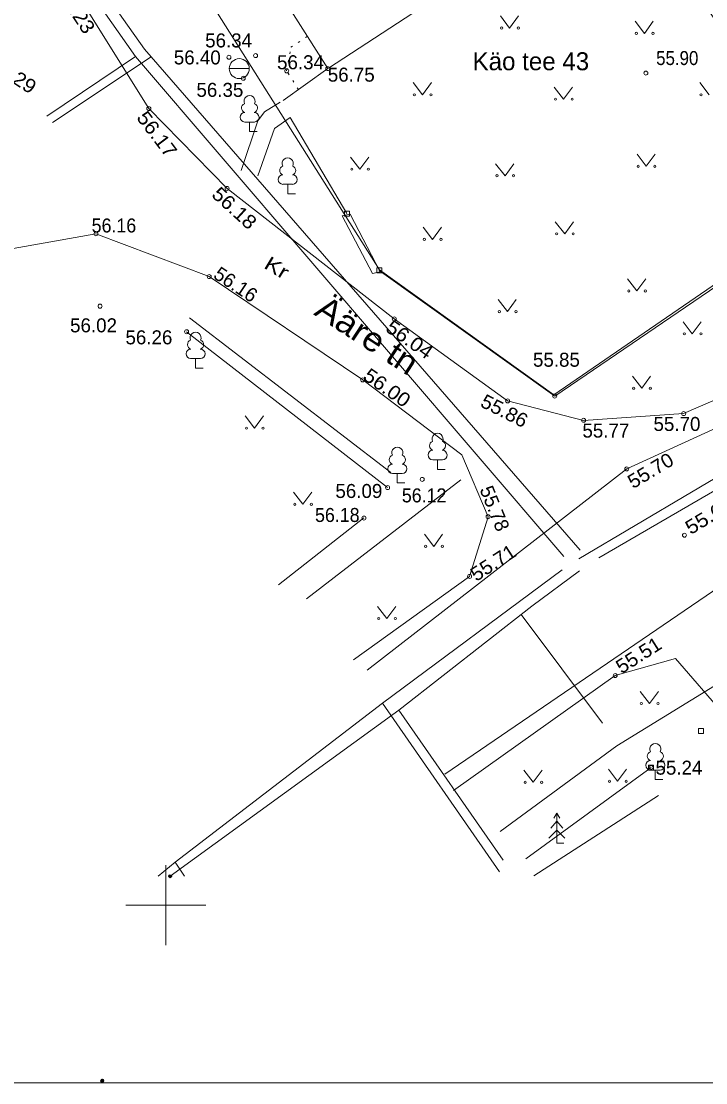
# Model space of a CAD drawing. Extents: x 640302 to 640713, y 6455972 to 6456281.
# Drawn here: x 640342.8 to 640377, y 6456141.1 to 6456194.2 of the extents above; entities that cross this region are included whole.
import ezdxf
from ezdxf.enums import TextEntityAlignment as Align

# ---------------------------------------------------------------- set-up
doc = ezdxf.new("R2010")
doc.units = 0
doc.header["$LTSCALE"] = 0.28
doc.header["$PDMODE"] = 32
doc.header["$PDSIZE"] = 0.14
doc.linetypes.add('DOTTED', pattern=[1.5, 0.3, -1.2])
for name, color, linetype, lineweight in [('1', 7, 'Continuous', 13), ('10', 7, 'Continuous', 13), ('14', 7, 'Continuous', 13), ('15', 7, 'Continuous', 13), ('16', 7, 'Continuous', 13), ('2', 7, 'Continuous', 13), ('22', 7, 'Continuous', 13), ('23', 7, 'Continuous', 13), ('30', 7, 'Continuous', 13), ('31', 7, 'Continuous', 13), ('56', 7, 'Continuous', 13), ('61', 7, 'Continuous', 13)]:
    doc.layers.add(name, color=color, linetype=linetype, lineweight=lineweight)
doc.layers.add('17', color=7, linetype='Continuous')
doc.layers.add('58', color=7, linetype='Continuous')

msp = doc.modelspace()

# ---------------------------------------------------------------- linework, layer by layer
at = {"layer": '1'}
for p, q in [((640358.12, 6456191.84), (640369.21, 6456199.11)), ((640353.17, 6456191.82), (640354.17, 6456191.82)), ((640358.09, 6456191.82), (640355.86, 6456190.23)), ((640356.21, 6456189.37), (640359.04, 6456184.58)), ((640358.92, 6456184.7), (640358.92, 6456184.45)), ((640358.92, 6456184.7), (640359.17, 6456184.7)), ((640358.92, 6456184.45), (640359.17, 6456184.45)), ((640359.17, 6456184.7), (640359.17, 6456184.45)), ((640360.54, 6456181.86), (640360.54, 6456181.61)), ((640360.54, 6456181.86), (640360.79, 6456181.86)), ((640360.79, 6456181.86), (640360.79, 6456181.61)), ((640360.54, 6456181.61), (640360.79, 6456181.61)), ((640376.6, 6456158.84), (640376.6, 6456158.59)), ((640376.6, 6456158.84), (640376.85, 6456158.84)), ((640376.6, 6456158.59), (640376.85, 6456158.59)), ((640376.85, 6456158.84), (640376.85, 6456158.59))]:
    msp.add_line(p, q, dxfattribs=at)
for points in [[(640360, 6456220.25), (640343.4, 6456209.16), (640360.67, 6456181.77), (640369.37, 6456175.52), (640383.5, 6456185.22)], [(640360.32, 6456181.58), (640360.71, 6456181.66), (640359.2, 6456184.55), (640358.81, 6456184.47)]]:
    msp.add_lwpolyline(points, close=True, dxfattribs=at)
for points in [[(640364.42, 6456206.32), (640363.27, 6456208.07), (640356.58, 6456203.65), (640357.3, 6456202.56), (640354.91, 6456200.98), (640353.66, 6456203.07), (640354.94, 6456203.83), (640353.88, 6456205.61), (640352.54, 6456204.81), (640349.64, 6456209.66), (640350.91, 6456210.41), (640349.85, 6456212.19), (640348.51, 6456211.39), (640348.02, 6456212.11), (640344.7, 6456209.91), (640345.92, 6456208.07), (640344.75, 6456207.33), (640350.89, 6456197.62), (640353.41, 6456199.21), (640358.09, 6456191.82)], [(640353.77, 6456186.73), (640354.59, 6456189.21), (640354.92, 6456189.66), (640355.71, 6456190.14)], [(640356.21, 6456189.37), (640355.43, 6456188.83), (640354.59, 6456186.47)], [(640360.66, 6456181.73), (640369.42, 6456175.45), (640383.68, 6456185.16), (640383.66, 6456185.2)]]:
    msp.add_lwpolyline(points, dxfattribs=at)
for centre, radius in [((640353.668, 6456191.8201), 0.5), ((640369.419, 6456175.452), 0.1), ((640370.861, 6456174.243), 0.1), ((640346.8231, 6456141.2295), 0.0858), ((640346.8231, 6456141.2295), 0.0763), ((640346.8231, 6456141.2295), 0.0669), ((640346.8231, 6456141.2295), 0.0574), ((640346.8231, 6456141.2295), 0.0479), ((640346.8231, 6456141.2295), 0.0385), ((640346.8231, 6456141.2295), 0.029), ((640346.8231, 6456141.2295), 0.0195), ((640346.8231, 6456141.2295), 0.0101), ((640346.8231, 6456141.2295), 0.00061)]:
    msp.add_circle(centre, radius, dxfattribs=at)
at = {"layer": '10'}
for p, q in [((640366.71, 6456194.46), (640367.17, 6456193.85)), ((640367.17, 6456193.85), (640367.62, 6456194.46)), ((640373.44, 6456194.19), (640373.9, 6456193.58)), ((640373.9, 6456193.58), (640374.34, 6456194.19)), ((640362.35, 6456191.12), (640362.81, 6456190.51)), ((640362.81, 6456190.51), (640363.26, 6456191.12)), ((640369.4, 6456190.9), (640369.86, 6456190.3)), ((640369.86, 6456190.3), (640370.31, 6456190.9)), ((640376.66, 6456191.12), (640377.13, 6456190.51)), ((640354.42, 6456189.15), (640353.94, 6456189.15)), ((640359.23, 6456187.4), (640359.69, 6456186.8)), ((640359.69, 6456186.8), (640360.14, 6456187.4)), ((640373.53, 6456187.55), (640373.99, 6456186.94)), ((640373.99, 6456186.94), (640374.44, 6456187.55)), ((640366.47, 6456187.07), (640366.94, 6456186.47)), ((640366.94, 6456186.47), (640367.38, 6456187.07)), ((640356.33, 6456186.04), (640355.85, 6456186.04)), ((640369.45, 6456184.17), (640369.92, 6456183.57)), ((640369.92, 6456183.57), (640370.36, 6456184.17)), ((640362.85, 6456183.89), (640363.31, 6456183.28)), ((640363.31, 6456183.28), (640363.76, 6456183.89)), ((640373.06, 6456181.31), (640373.52, 6456180.71)), ((640373.52, 6456180.71), (640373.97, 6456181.31)), ((640366.6, 6456180.28), (640367.06, 6456179.68)), ((640367.06, 6456179.68), (640367.5, 6456180.28)), ((640351.18, 6456179.37), (640361.23, 6456171.63)), ((640375.83, 6456179.17), (640376.29, 6456178.56)), ((640376.29, 6456178.56), (640376.74, 6456179.17)), ((640361.07, 6456170.88), (640351.04, 6456178.67)), ((640351.72, 6456177.33), (640351.24, 6456177.33)), ((640373.3, 6456176.45), (640373.77, 6456175.85)), ((640373.77, 6456175.85), (640374.21, 6456176.45)), ((640353.96, 6456174.46), (640354.43, 6456173.85)), ((640354.43, 6456173.85), (640354.87, 6456174.46)), ((640363.81, 6456172.27), (640363.33, 6456172.27)), ((640364.73, 6456171.27), (640357.03, 6456165.32)), ((640361.8, 6456171.58), (640361.32, 6456171.58)), ((640356.38, 6456170.65), (640356.84, 6456170.05)), ((640356.84, 6456170.05), (640357.29, 6456170.65)), ((640362.91, 6456168.55), (640363.38, 6456167.94)), ((640363.38, 6456167.94), (640363.82, 6456168.55)), ((640360.57, 6456164.94), (640361.03, 6456164.34)), ((640361.03, 6456164.34), (640361.48, 6456164.94)), ((640373.69, 6456160.69), (640374.15, 6456160.09)), ((640374.15, 6456160.09), (640374.6, 6456160.69)), ((640367.88, 6456156.76), (640368.34, 6456156.15)), ((640368.34, 6456156.15), (640368.79, 6456156.76)), ((640372.1, 6456156.8), (640372.56, 6456156.2)), ((640372.56, 6456156.2), (640373, 6456156.8)), ((640374.68, 6456156.76), (640374.2, 6456156.76)), ((640374.61, 6456155.49), (640368.37, 6456151.48)), ((640369.52, 6456154.6), (640369.52, 6456153.1)), ((640369.88, 6456153.1), (640369.52, 6456153.1))]:
    msp.add_line(p, q, dxfattribs=at)
for points in [[(640354.56, 6456188.68), (640354.18, 6456188.68), (640354.18, 6456189.15)], [(640356.47, 6456185.56), (640356.09, 6456185.56), (640356.09, 6456186.04)], [(640351.86, 6456176.85), (640351.48, 6456176.85), (640351.48, 6456177.33)], [(640363.95, 6456171.79), (640363.57, 6456171.79), (640363.57, 6456172.27)], [(640361.94, 6456171.11), (640361.56, 6456171.11), (640361.56, 6456171.58)], [(640374.82, 6456156.29), (640374.44, 6456156.29), (640374.44, 6456156.76)], [(640369.67, 6456154.35), (640369.52, 6456154.6), (640369.37, 6456154.35)], [(640369.92, 6456153.35), (640369.52, 6456153.75), (640369.12, 6456153.35)], [(640369.82, 6456153.85), (640369.52, 6456154.2), (640369.22, 6456153.85)]]:
    msp.add_lwpolyline(points, dxfattribs=at)
for centre in [(640366.7697, 6456193.8501), (640367.5985, 6456193.8501), (640373.4975, 6456193.5809), (640374.3262, 6456193.5809), (640362.4102, 6456190.5115), (640363.239, 6456190.5115), (640369.4608, 6456190.2961), (640370.2896, 6456190.2961), (640376.7268, 6456190.5115), (640359.2885, 6456186.796), (640360.1173, 6456186.796), (640373.5892, 6456186.9388), (640374.418, 6456186.9388), (640366.5354, 6456186.4674), (640367.3642, 6456186.4674), (640369.5146, 6456183.5651), (640370.3434, 6456183.5651), (640362.9111, 6456183.2839), (640363.7399, 6456183.2839), (640373.1208, 6456180.7068), (640373.9496, 6456180.7068), (640366.6578, 6456179.6759), (640367.4866, 6456179.6759), (640375.8936, 6456178.5639), (640376.7224, 6456178.5639), (640373.3646, 6456175.8461), (640374.1934, 6456175.8461), (640354.0273, 6456173.8509), (640354.8561, 6456173.8509), (640356.4422, 6456170.0467), (640357.271, 6456170.0467), (640362.9755, 6456167.9439), (640363.8043, 6456167.9439), (640360.6338, 6456164.3359), (640361.4626, 6456164.3359), (640373.7502, 6456160.0865), (640374.5789, 6456160.0865), (640367.9428, 6456156.1505), (640368.7716, 6456156.1505), (640372.1578, 6456156.1974), (640372.9866, 6456156.1974)]:
    msp.add_circle(centre, 0.055, dxfattribs=at)
for centre, radius, start, end in [((640354.179, 6456190.197), 0.277, 332.5799, 207.4201), ((640354.0089, 6456189.8496), 0.2326, 109.02174, 253.14154), ((640354.3491, 6456189.8496), 0.2326, 286.85082, 70.98591), ((640353.9415, 6456189.3895), 0.2375, 90.0016, 269.39529), ((640354.4165, 6456189.3895), 0.2375, 270.6047, 89.9984), ((640356.088, 6456187.081), 0.277, 332.5799, 207.4201), ((640355.9179, 6456186.7336), 0.2326, 109.02174, 253.14154), ((640356.2581, 6456186.7336), 0.2326, 286.85082, 70.98591), ((640355.8505, 6456186.2735), 0.2375, 90.0016, 269.39529), ((640356.3255, 6456186.2735), 0.2375, 270.6047, 89.9984), ((640351.484, 6456178.374), 0.277, 332.5799, 207.4201), ((640351.3139, 6456178.0266), 0.2326, 109.02174, 253.14154), ((640351.6541, 6456178.0266), 0.2326, 286.85082, 70.98591), ((640351.2465, 6456177.5665), 0.2375, 90.0016, 269.39529), ((640351.7215, 6456177.5665), 0.2375, 270.6047, 89.9984), ((640363.568, 6456173.315), 0.277, 332.5799, 207.4201), ((640361.563, 6456172.625), 0.277, 332.5799, 207.4201), ((640363.3979, 6456172.9676), 0.2326, 109.02174, 253.14154), ((640363.7381, 6456172.9676), 0.2326, 286.85082, 70.98591), ((640361.3929, 6456172.2776), 0.2326, 109.02174, 253.14154), ((640361.7331, 6456172.2776), 0.2326, 286.85082, 70.98591), ((640363.3305, 6456172.5075), 0.2375, 90.0016, 269.39529), ((640363.8055, 6456172.5075), 0.2375, 270.6047, 89.9984), ((640361.3255, 6456171.8175), 0.2375, 90.0016, 269.39529), ((640361.8005, 6456171.8175), 0.2375, 270.6047, 89.9984), ((640374.445, 6456157.805), 0.277, 332.5799, 207.4201), ((640374.2749, 6456157.4576), 0.2326, 109.02174, 253.14154), ((640374.6151, 6456157.4576), 0.2326, 286.85082, 70.98591), ((640374.2075, 6456156.9975), 0.2375, 90.0016, 269.39529), ((640374.6825, 6456156.9975), 0.2375, 270.6047, 89.9984)]:
    msp.add_arc(centre, radius, start, end, dxfattribs=at)
at = {"layer": '14'}
for p, q in [((640339.49, 6456205.26), (640348.49, 6456192.43)), ((640348.49, 6456192.43), (640344.05, 6456189.44)), ((640348.49, 6456192.43), (640369.87, 6456167.44)), ((640360.82, 6456160.1), (640366.67, 6456151.68)), ((640350, 6456152), (640350, 6456151.45))]:
    msp.add_line(p, q, dxfattribs=at)
for points in [[(640370.63, 6456167.32), (640387.5, 6456177.31), (640403.61, 6456185.53), (640419.99, 6456191.47), (640425.79, 6456192.41), (640434.18, 6456193.29), (640446.92, 6456193.36), (640457.79, 6456193.5)], [(640349.61, 6456151.45), (640350.47, 6456152.16), (640360.82, 6456160.1), (640369.79, 6456166.77)]]:
    msp.add_lwpolyline(points, dxfattribs=at)
at = {"layer": '15'}
for p, q in [((640344.34, 6456189.13), (640349.26, 6456192.41)), ((640348.93, 6456192.8), (640370.69, 6456167.75)), ((640371.63, 6456167.37), (640388.37, 6456177.13)), ((640368.28, 6456164.96), (640370.65, 6456166.72)), ((640371.81, 6456159.11), (640367.74, 6456164.54))]:
    msp.add_line(p, q, dxfattribs=at)
for points in [[(640342.82, 6456216.94), (640340.24, 6456205.07), (640348.93, 6456192.8)], [(640350.21, 6456151.45), (640350.22, 6456151.45), (640361.63, 6456159.76), (640368.28, 6456164.96)]]:
    msp.add_lwpolyline(points, dxfattribs=at)
at = {"layer": '16'}
msp.add_line((640350.47, 6456152.16), (640350.94, 6456151.45), dxfattribs=at)
at = {"layer": '17'}
msp.add_point((640350.22, 6456151.45), dxfattribs=at)
at = {"layer": '2'}
msp.add_line((640361.63, 6456159.76), (640366.84, 6456152.26), dxfattribs=at)
msp.add_circle((640373.9714, 6456191.5974), 0.1, dxfattribs=at)
at = {"layer": '22'}
msp.add_lwpolyline([(640452.96, 6456184.1), (640450.96, 6456184), (640432.97, 6456183.67), (640421.26, 6456182.28), (640413.47, 6456180.43), (640401.87, 6456175.6), (640389.84, 6456168.92), (640378.57, 6456161.69), (640372.52, 6456157.97), (640366.7, 6456153.69)], dxfattribs=at)
at = {"layer": '23'}
for p, q in [((640355.62, 6456166.02), (640359.89, 6456169.36)), ((640374.24, 6456156.89), (640367.98, 6456152.33))]:
    msp.add_line(p, q, dxfattribs=at)
at = {"layer": '30'}
msp.add_line((640359.37, 6456162.27), (640365.17, 6456166.44), dxfattribs=at)
for points in [[(640397.41, 6456233.13), (640402.16, 6456225.88), (640409.87, 6456215.87), (640418.92, 6456203.96), (640423.59, 6456197.13), (640424.61, 6456195.15), (640421.69, 6456193.75), (640406.67, 6456189.15), (640390.64, 6456181.61), (640381.51, 6456177.04), (640375.86, 6456174.58), (640370.86, 6456174.24), (640367.07, 6456175.21), (640361.41, 6456179.31), (640353.06, 6456185.83), (640349.15, 6456189.83), (640345.45, 6456195.76), (640342.84, 6456207.87), (640344.12, 6456212.45), (640347.33, 6456216.68), (640350.87, 6456218.15), (640352.81, 6456217.76), (640354.51, 6456216.05), (640355.3, 6456214.05)], [(640452.96, 6456195.12), (640449.19, 6456195.14), (640431.98, 6456194.42), (640421.7, 6456193.11), (640406.87, 6456188.59), (640390.94, 6456181.05), (640381.58, 6456175.73), (640373.02, 6456171.81), (640360.05, 6456161.76)], [(640363.93, 6456156.55), (640377.67, 6456165.94), (640384.4, 6456170.45), (640394.33, 6456175.94), (640409.57, 6456182.64), (640420.34, 6456185.99), (640425.22, 6456187.02), (640431.35, 6456188.03), (640449.53, 6456189.02), (640452.96, 6456188.97)], [(640365.17, 6456166.44), (640366.09, 6456169.42), (640364.78, 6456172.51), (640359.83, 6456176.26), (640352.17, 6456181.43), (640346.51, 6456183.57), (640339.83, 6456182.38)], [(640394.33, 6456175.94), (640386.99, 6456170.76), (640383.48, 6456167.64), (640381.11, 6456164.68), (640380.11, 6456162.49), (640380.49, 6456161.11), (640377.94, 6456159.47), (640375.45, 6456162.34), (640372.44, 6456161.49), (640364.36, 6456155.74)]]:
    msp.add_lwpolyline(points, dxfattribs=at)
at = {"layer": '31'}
for p, q in [((640374.11, 6456157.01), (640374.11, 6456156.76)), ((640374.11, 6456157.01), (640374.36, 6456157.01)), ((640374.36, 6456157.01), (640374.36, 6456156.76)), ((640374.11, 6456156.76), (640374.36, 6456156.76))]:
    msp.add_line(p, q, dxfattribs=at)
at = {"layer": '31', "linetype": 'DOTTED'}
msp.add_lwpolyline([(640356.62, 6456190.77), (640356.03, 6456191.71), (640356.25, 6456192.89), (640357.07, 6456193.43)], dxfattribs=at)
at = {"layer": '31'}
for centre in [(640353.152, 6456192.39), (640354.481, 6456192.471), (640358.088, 6456191.822), (640353.865, 6456191.339), (640356.035, 6456191.711), (640349.151, 6456189.825), (640353.057, 6456185.834), (640346.51, 6456183.566), (640352.166, 6456181.425), (640346.715, 6456179.948), (640361.41, 6456179.31), (640351.036, 6456178.673), (640359.828, 6456176.264), (640367.068, 6456175.213), (640375.862, 6456174.577), (640373.018, 6456171.815), (640362.802, 6456171.289), (640361.074, 6456170.877), (640359.894, 6456169.357), (640366.091, 6456169.421), (640375.901, 6456168.5), (640365.169, 6456166.443), (640372.442, 6456161.486), (640374.239, 6456156.89)]:
    msp.add_circle(centre, 0.1, dxfattribs=at)
at = {"layer": '56'}
msp.add_line((640301.88, 6456141.13), (640486.88, 6456141.13), dxfattribs=at)
at = {"layer": '61'}
for p, q in [((640350, 6456152), (640350, 6456148)), ((640348, 6456150), (640352, 6456150))]:
    msp.add_line(p, q, dxfattribs=at)

# ---------------------------------------------------------------- texts
at = {"layer": '1'}
msp.add_text('Käo tee 43', height=0.9, dxfattribs=at).set_placement((640368.23, 6456191.74), align=Align.CENTER)
at = {"layer": '2', "width": 0.9}
msp.add_text('55.90', height=0.7, dxfattribs=at).set_placement((640375.54, 6456192), align=Align.CENTER)
at = {"layer": '31'}
for s, rotation, width, p in [(' 56.23', 303.309, 1.1, (640345.1428, 6456194.6822)), (' 56.29', 326.901, 1.1, (640342.0389, 6456191.3033)), (' 56.17', 307.069, 1.1, (640349.1922, 6456188.446)), (' 56.18', 317.651, 1.1, (640353.0842, 6456184.6888)), (' 56.04', 324.951, 1.1, (640361.854, 6456178.0793)), (' 56.00', 324.951, 1.1, (640360.729, 6456175.6698)), (' 55.86', 333.171, 1.05, (640366.627, 6456174.4638)), (' 55.70', 30.997, 1.05, (640374.2698, 6456171.3609)), (' 55.65', 30.997, 1.1, (640377.1898, 6456169.0949)), (' 55.71', 32.89, 1.05, (640366.42, 6456166.7548)), (' 55.51', 32.536, 1.05, (640373.6818, 6456162.135))]:
    msp.add_text(s, height=0.7, rotation=rotation, dxfattribs=dict(at, width=width)).set_placement(p, align=Align.CENTER)
for s, p in [(' 56.34', (640353.005, 6456192.88)), (' 56.40', (640351.44, 6456192.03)), (' 56.34', (640356.595, 6456191.79)), (' 56.75', (640359.13, 6456191.17)), (' 56.35', (640352.57, 6456190.41)), (' 56.02', (640346.26, 6456178.64)), (' 56.26', (640349.025, 6456178.04)), (' 55.85', (640369.375, 6456176.92)), (' 55.70', (640375.395, 6456173.71)), (' 55.77', (640371.845, 6456173.38)), (' 56.09', (640359.51, 6456170.36)), (' 55.24', (640375.495, 6456156.53))]:
    msp.add_text(s, height=0.7, dxfattribs=at).set_placement(p, align=Align.CENTER)
at = {"layer": '31', "width": 0.95}
for s, p in [(' 56.16', (640347.285, 6456183.63)), (' 56.12', (640362.775, 6456170.14)), (' 56.18', (640358.44, 6456169.16))]:
    msp.add_text(s, height=0.7, dxfattribs=at).set_placement(p, align=Align.CENTER)
at = {"layer": '31'}
for s, rotation, p in [(' 56.16', 326.65, (640353.1926, 6456180.8122)), (' 55.78', 292.095, (640366.0494, 6456169.8266))]:
    msp.add_text(s, height=0.7, rotation=rotation, dxfattribs=at).set_placement(p, align=Align.CENTER)
at = {"layer": '58'}
for s, height, rotation, width, p in [('Kr', 0.7, 328.888, 1.3, (640355.3642, 6456181.5676)), ('Ääre tn', 1.2, 326.95, 1.1, (640359.7328, 6456177.9935))]:
    msp.add_text(s, height=height, rotation=rotation, dxfattribs=dict(at, width=width)).set_placement(p, align=Align.CENTER)

doc.saveas('drawing.dxf')
